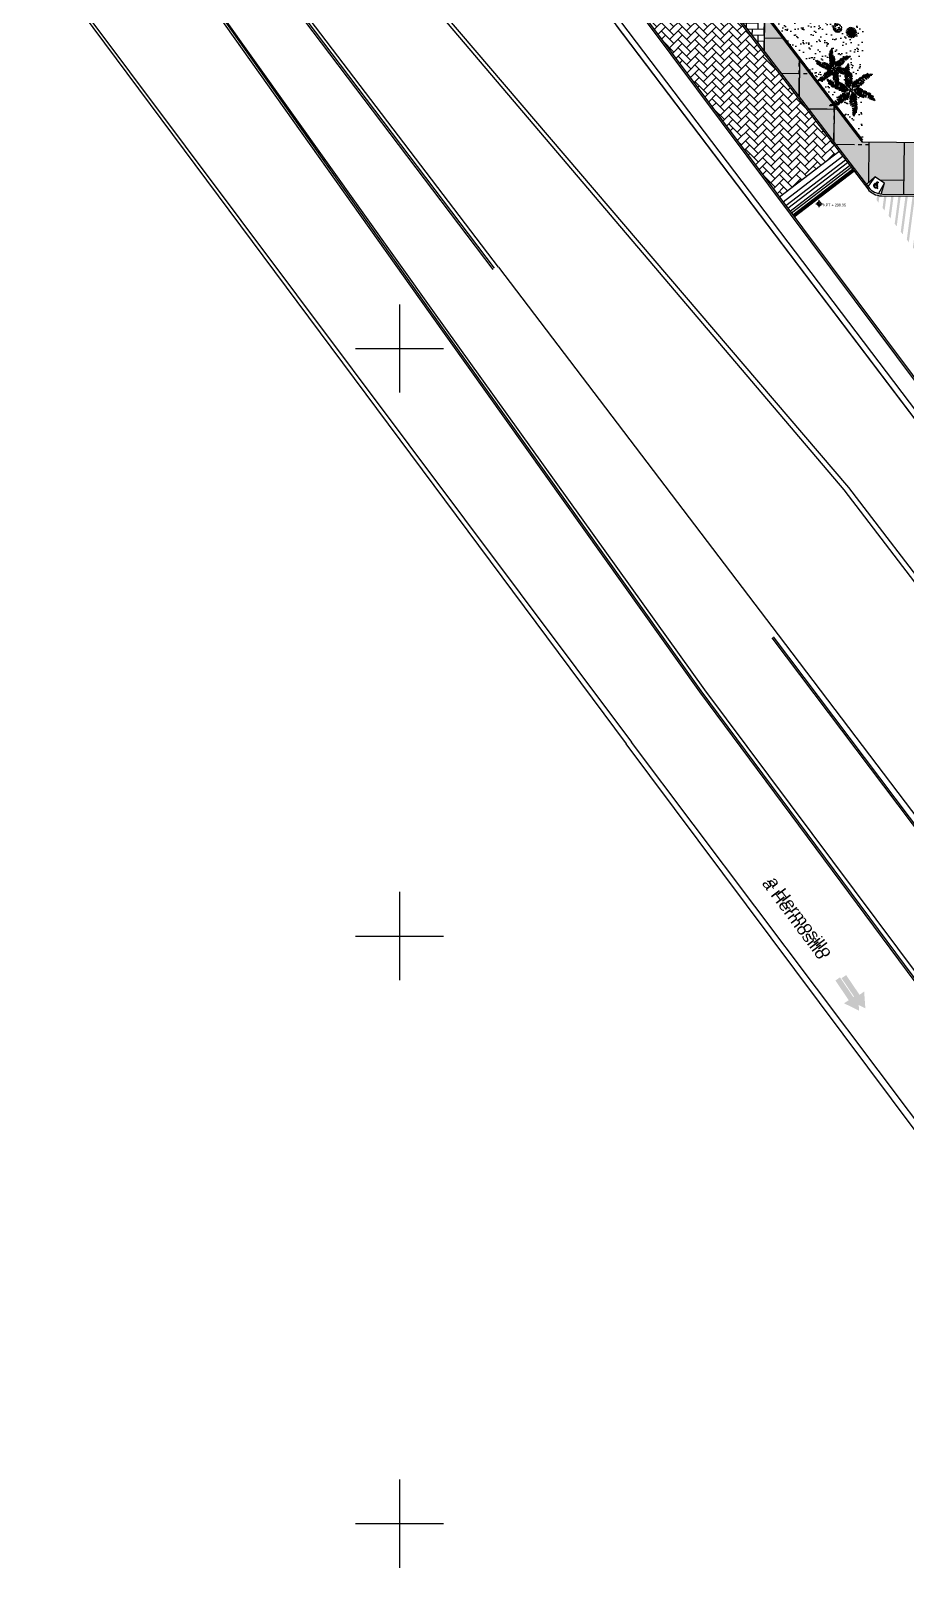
# Model space of a CAD drawing. Header units: millimetres. Extents: x 793 to 3159, y 750 to 2095.
# Drawn here: x 1145.7 to 1220.2, y 821.1 to 952.9 of the extents above; entities that cross this region are included whole.
import ezdxf

# ---------------------------------------------------------------- set-up
doc = ezdxf.new("R2010")
doc.units = ezdxf.units.MM
doc.linetypes.add('CENTER', pattern=[50.8, 31.75, -6.35, 6.35, -6.35])
doc.linetypes.add('CONTINUA', pattern=[0])
for name, color, linetype in [('A-AUTOS', 8, 'Continuous'), ('A-BANQUETA', 8, 'Continuous'), ('A-NIVEL', 4, 'Continuous'), ('A-PISOS', 252, 'Continuous'), ('A-PROY', 252, 'Continuous'), ('A-TEXTO', 2, 'Continuous'), ('A-VEGETACION', 65, 'Continuous'), ('GUARNICIONES', 8, 'Continuous'), ('limite de carretera', 9, 'Continuous'), ('poligono real existente', 210, 'Continuous'), ('POLIVALENTE$0$A-VEGETACION', 65, 'Continuous'), ('RETUTM01', 8, 'Continuous'), ('VERTICES', 210, 'Continuous')]:
    doc.layers.add(name, color=color, linetype=linetype)
doc.layers.add('JUNTA DE AISLAMIENTO', color=7, linetype='Continuous', true_color=0x22d6dd)
doc.layers.add('JUNTA DE CONTROL', color=7, linetype='Continuous', true_color=0xf43e0b)
doc.styles.add('kobalt', font='arial.ttf', dxfattribs={"height": 0.15})
doc.styles.get("Standard").update_dxf_attribs({"font": 'arial.ttf'})
doc.styles.add('VERTICES', font='arial.ttf', dxfattribs={"height": 0.5})
doc.linetypes.add('RAYACONTDIAG', pattern='A,0.8,["/",Standard,S=0.08,R=0,X=0.025,Y=-0.04],0', length=0.8)
doc.linetypes.add('RAYACONTX', pattern='A,0.8,["X",Standard,S=0.08,R=0,X=0.025,Y=-0.04],0', length=0.8)
pattern_1 = [(50, (-2174.8441, -711.9263), (1.8218467, -0.1593909), [0.1905, -2.0955]), (355, (-2174.8441, -711.9263), (-0.3524342, 1.9105685), [0.1524, -1.6764058]), (100.451445, (-2174.6923, -711.9396), (1.4694125, 1.7511775), [0.1619001, -1.7809024]), (46.1842, (-2174.844, -711.4183), (2.7107904, -0.4204233), [0.28575, -3.14325]), (96.63556, (-2174.6182, -711.4533), (2.3740413, 2.4742612), [0.2428502, -2.671356]), (351.18415, (-2174.844, -711.4183), (2.3740413, 2.4742612), [0.2285997, -2.5145973]), (21, (-2174.5901, -711.5453), (1.5161439, -1.022652), [0.1905, -2.0955]), (326, (-2174.5901, -711.5453), (0.6180203, 1.8418797), [0.1524, -1.6764]), (71.451445, (-2174.4638, -711.6305), (2.1341642, 0.8192277), [0.1619001, -1.7808994]), (37.5, (-2174.8441, -711.9263), (0.03088603, 0.84555039), [0, -1.65608, 0, -1.7018, 0, -1.68275]), (7.5, (-2174.8441, -711.9263), (0.66819663, 1.00180575), [0, -0.97028, 0, -1.61798, 0, -0.64135]), (327.5, (-2175.4105, -711.9263), (1.35590595, -0.05728744), [0, -0.635, 0, -1.9812, 0, -2.6289]), (317.5, (-2175.6645, -711.9263), (1.4812918, 0.2542649), [0, -0.8255, 0, -1.31572, 0, -1.8669])]
pattern_2 = [(90, (-2174.8441, -711.9263), (-0.508, 0.508), [1.524, -0.508]), (180, (-2174.8441, -711.4183), (-0.508, 0.508), [1.524, -0.508])]

# ---------------------------------------------------------------- blocks, each defined once
blk = doc.blocks.new('A$C6A1540C3')
at = {"layer": 'RETUTM01', "color": 8, "linetype": 'Continuous'}
for p, q in [((3.75, 7.5), (3.75, 0)), ((0, 3.75), (7.5, 3.75))]:
    blk.add_line(p, q, dxfattribs=at)
blk = doc.blocks.new('A$C15914C01')
at = {"layer": 'A-PISOS', "linetype": 'CONTINUA', "ltscale": 0.5}
h = blk.add_hatch(dxfattribs=at)
h.set_pattern_fill('AR-CONC', color=250, scale=0.01)
h.set_pattern_definition(pattern_1)
h.paths.add_polyline_path([(34.82, -43.97), (34.82, -45.54), (37.58, -49.11), (37.82, -48.84), (37.82, -47.04), (37.17, -47.04)])
h.paths.add_polyline_path([(37.82, 43.85), (34.82, 43.85), (34.82, 37.85), (34.83, 37.03), (37.82, 37.03)])
h.paths.add_polyline_path([(34.83, 37.65), (34.82, 37.85), (34.82, 34.85), (34.83, 34.85)])
h.paths.add_polyline_path([(34.83, 34.85), (34.82, 34.85), (34.82, 31.85), (34.83, 31.85)])
h.paths.add_polyline_path([(34.83, 31.85), (34.82, 31.85), (34.82, 28.85), (34.83, 28.85)])
h.paths.add_polyline_path([(34.83, 28.85), (34.82, 28.85), (34.82, 25.85), (34.83, 25.85)])
h.paths.add_polyline_path([(34.83, 25.85), (34.82, 25.85), (34.82, 22.85), (34.83, 22.85)])
h.paths.add_polyline_path([(34.83, 22.85), (34.82, 22.85), (34.82, 19.85), (34.83, 19.85)])
h.paths.add_polyline_path([(34.83, 19.85), (34.82, 19.85), (34.82, 16.85), (34.83, 16.85)])
h.paths.add_polyline_path([(34.83, 16.85), (34.82, 16.85), (34.82, 13.85), (34.83, 13.85)])
h.paths.add_polyline_path([(34.83, 13.85), (34.82, 13.85), (34.82, 10.85), (34.83, 10.85)])
h.paths.add_polyline_path([(34.83, 10.85), (34.82, 10.85), (34.82, 7.85), (34.83, 7.85)])
h.paths.add_polyline_path([(34.83, 7.85), (34.82, 7.85), (34.83, 4.85), (34.83, 4.28)])
h.paths.add_polyline_path([(35.45, 70.84), (34.82, 70.85), (34.82, 67.85), (35.42, 67.85)])
edge = h.paths.add_edge_path()
edge.add_line((34.82, 74.12), (34.82, 73.85))
edge.add_line((34.82, 73.85), (35.47, 73.18))
edge.add_arc((34.47, 73.18), 1, 360, 429.689)
h.paths.add_polyline_path([(34.82, 43.85), (37.82, 43.85), (34.82, 43.85)], flags=17)
h.paths.add_polyline_path([(37.82, 3.66), (34.83, 3.66), (34.82, -35.1), (37.82, -35.1)])
h.paths.add_polyline_path([(34.83, 4.28), (34.83, 4.28), (34.83, 4.85)])
h = blk.add_hatch(dxfattribs=at)
h.set_pattern_fill('AR-CONC', color=250, scale=0.01)
h.set_pattern_definition(pattern_1)
h.paths.add_polyline_path([(34.82, -42.82), (32.63, -43.15), (34.82, -45.96), (37.62, -49.54), (37.82, -49.36), (37.81, -45.96), (37.26, -45.96), (35.08, -43.15)])
h.paths.add_polyline_path([(37.82, -31.15), (31.82, -31.15), (31.82, -34.15), (37.82, -34.15)])
h.paths.add_polyline_path([(37.82, -28.15), (31.82, -28.15), (31.82, -31.15), (37.82, -31.15)])
h.paths.add_polyline_path([(37.82, -25.15), (31.82, -25.15), (31.82, -28.15), (37.82, -28.15)])
h.paths.add_polyline_path([(37.82, -22.15), (31.82, -22.15), (31.82, -25.15), (37.82, -25.15)])
h.paths.add_polyline_path([(37.82, -19.15), (31.82, -19.15), (31.82, -22.15), (37.82, -22.15)])
h.paths.add_polyline_path([(37.82, -16.15), (31.82, -16.15), (31.82, -19.15), (37.82, -19.15)])
h.paths.add_polyline_path([(37.82, -13.15), (31.82, -13.15), (31.82, -16.15), (37.82, -16.15)])
h.paths.add_polyline_path([(37.82, -10.15), (31.82, -10.15), (31.82, -13.15), (37.82, -13.15)])
h.paths.add_polyline_path([(37.82, -7.15), (31.82, -7.15), (31.82, -10.15), (37.82, -10.15)])
h.paths.add_polyline_path([(37.82, -4.15), (31.82, -4.15), (31.82, -7.15), (37.82, -7.15)])
h.paths.add_polyline_path([(37.82, -1.15), (31.82, -1.15), (31.82, -4.15), (37.82, -4.15)])
h.paths.add_polyline_path([(37.82, 1.85), (30.69, 1.85), (30.68, -0.94), (31.82, -0.3), (31.82, -1.15), (37.82, -1.15)])
h.paths.add_polyline_path([(34.59, 4.84), (30.69, 4.85), (30.69, 1.85), (34.82, 1.85), (37.82, 1.85), (37.82, 3.66), (34.59, 3.66)])
h.paths.add_polyline_path([(34.59, 7.85), (30.69, 7.84), (30.69, 4.85), (34.59, 4.84)])
h.paths.add_polyline_path([(34.59, 10.84), (30.69, 10.85), (30.69, 7.85), (34.59, 7.85)])
h.paths.add_polyline_path([(34.59, 13.84), (30.7, 13.85), (30.69, 10.85), (34.59, 10.84)])
h.paths.add_polyline_path([(34.59, 16.84), (30.7, 16.86), (30.69, 13.85), (34.59, 13.84)])
h.paths.add_polyline_path([(34.59, 19.85), (30.7, 19.84), (30.7, 16.85), (34.59, 16.84)])
h.paths.add_polyline_path([(34.59, 22.85), (30.7, 22.85), (30.7, 19.85), (34.59, 19.85)])
h.paths.add_polyline_path([(34.59, 25.84), (30.7, 25.85), (30.7, 22.85), (34.59, 22.85)])
h.paths.add_polyline_path([(34.59, 28.84), (30.71, 28.85), (30.7, 25.85), (34.59, 25.84)])
h.paths.add_polyline_path([(34.59, 31.84), (30.71, 31.85), (30.71, 28.84), (34.59, 28.84)])
h.paths.add_polyline_path([(34.59, 34.85), (30.71, 34.85), (30.71, 31.85), (34.59, 31.84)])
h.paths.add_polyline_path([(34.82, 37.85), (30.71, 37.85), (30.71, 34.85), (34.59, 34.85), (34.59, 37.03), (34.82, 37.03)])
h.paths.add_polyline_path([(34.82, 40.85), (30.71, 40.85), (30.71, 37.85), (34.82, 37.85)])
h.paths.add_polyline_path([(31.82, -35.1), (37.82, -35.1), (37.82, -34.15), (31.82, -34.15)])
h.paths.add_polyline_path([(34.82, -42.82), (31.82, -38.97), (31.82, -42.11), (32.63, -43.15)])
edge = h.paths.add_edge_path()
edge.add_arc((36.39, 42.36), 1.21, 269.2435, 270.7565)
edge.add_line((36.41, 41.15), (36.37, 41.15))
h.paths.add_polyline_path([(33.42, 52.84), (33.42, 55.85), (30.72, 55.85), (30.72, 52.85)])
h.paths.add_polyline_path([(33.43, 64.84), (33.43, 67.85), (30.73, 67.86), (30.73, 64.85)])
h.paths.add_polyline_path([(33.43, 58.85), (33.43, 61.85), (30.73, 61.85), (30.73, 58.85)])
h.paths.add_polyline_path([(33.43, 61.85), (33.43, 64.85), (30.73, 64.85), (30.73, 61.85)])
h.paths.add_polyline_path([(33.42, 55.85), (33.43, 58.84), (30.73, 58.85), (30.72, 55.85)])
h.paths.add_polyline_path([(33.42, 49.84), (33.42, 52.84), (30.72, 52.85), (30.72, 49.84)])
h.paths.add_polyline_path([(33.42, 46.84), (33.42, 49.84), (30.72, 49.84), (30.72, 46.84)])
edge = h.paths.add_edge_path()
edge.add_line((33.42, 45.56), (33.42, 46.84))
edge.add_line((33.42, 46.84), (30.72, 46.84))
edge.add_line((30.72, 46.84), (30.71, 40.85))
edge.add_line((30.71, 40.85), (34.82, 40.85))
edge.add_line((34.82, 40.85), (34.82, 43.67))
edge.add_arc((35.42, 45.58), 2, 180.4964, 252.5566, ccw=False)
edge = h.paths.add_edge_path()
edge.add_line((33.42, 67.84), (33.45, 70.84))
edge.add_line((33.45, 70.84), (31.82, 70.85))
edge.add_line((31.82, 70.85), (29.24, 70.85))
edge.add_arc((28.73, 68.91), 2, -0.0386, 75.2748, ccw=False)
edge.add_line((30.73, 68.91), (30.73, 67.85))
edge.add_line((30.73, 67.85), (33.42, 67.84))
edge = h.paths.add_edge_path()
edge.add_line((33.43, 70.84), (33.43, 71.6))
edge.add_arc((31.43, 71.58), 2, 0.4964, 78.8828)
edge.add_line((31.82, 73.54), (31.82, 70.85))
edge.add_line((31.82, 70.85), (33.43, 70.84))
h = blk.add_hatch(dxfattribs=at)
h.set_pattern_fill('AR-HBONE', color=250, scale=0.005, angle=45)
h.set_pattern_definition(pattern_2)
h.paths.add_polyline_path([(40.82, 40.85), (37.82, 40.85), (37.82, 38.02), (37.82, 37.65), (39.03, 37.65), (40.82, 37.85)])
h.paths.add_polyline_path([(40.82, 37.85), (39.03, 37.65), (39.03, 34.85), (40.82, 34.85)])
h.paths.add_polyline_path([(40.82, 34.83), (39.03, 34.83), (39.03, 28.85), (40.82, 28.85)])
h.paths.add_polyline_path([(40.82, 28.85), (39.03, 28.85), (39.03, 25.85), (40.82, 25.85)])
h.paths.add_polyline_path([(40.82, 25.85), (39.03, 25.85), (39.03, 22.85), (40.82, 22.85)])
h.paths.add_polyline_path([(40.82, 22.85), (39.03, 22.85), (39.03, 19.85), (40.82, 19.85)])
h.paths.add_polyline_path([(40.82, 19.85), (39.03, 19.85), (39.03, 16.85), (40.82, 16.85)])
h.paths.add_polyline_path([(40.82, 16.85), (39.03, 16.85), (39.03, 13.85), (40.82, 13.85)])
h.paths.add_polyline_path([(40.82, 13.85), (39.03, 13.85), (39.03, 10.85), (40.82, 10.85)])
h.paths.add_polyline_path([(40.82, 10.85), (39.03, 10.85), (39.03, 7.85), (40.82, 7.85)])
h.paths.add_polyline_path([(40.82, 7.85), (39.03, 7.85), (39.03, 4.28), (40.82, 4.85)])
h.paths.add_polyline_path([(40.82, 1.85), (37.82, 1.85), (37.82, -1.15), (40.82, -1.15)])
h.paths.add_polyline_path([(40.82, -1.15), (37.82, -1.15), (37.82, -4.15), (40.82, -4.15)])
h.paths.add_polyline_path([(40.82, -4.15), (37.82, -4.15), (37.82, -7.15), (40.82, -7.15)])
h.paths.add_polyline_path([(40.82, -7.15), (37.82, -7.15), (37.82, -10.15), (40.82, -10.15)])
h.paths.add_polyline_path([(40.82, -10.15), (37.82, -10.15), (37.82, -13.15), (40.82, -13.15)])
h.paths.add_polyline_path([(40.82, -13.85), (40.82, -13.15), (37.82, -13.15), (37.82, -16.15), (39.71, -16.15), (39.71, -13.85)])
h.paths.add_polyline_path([(39.71, -16.15), (37.82, -16.15), (37.82, -19.15), (39.71, -19.15)])
h.paths.add_polyline_path([(39.62, -19.15), (37.82, -19.15), (37.82, -22.15), (39.62, -22.15)])
h.paths.add_polyline_path([(39.62, -22.15), (37.82, -22.15), (37.82, -25.15), (39.62, -25.15)])
h.paths.add_polyline_path([(39.62, -25.15), (37.82, -25.15), (37.82, -28.15), (39.62, -28.15)])
h.paths.add_polyline_path([(39.62, -28.15), (37.82, -28.15), (37.82, -31.15), (39.62, -31.15)])
h.paths.add_polyline_path([(39.62, -31.15), (37.82, -31.15), (37.82, -34.15), (39.62, -34.15)])
h.paths.add_polyline_path([(39.62, -34.15), (37.82, -34.15), (37.82, -35.1), (39.62, -35.1)])
h.paths.add_polyline_path([(40.82, -45.96), (37.82, -45.96), (37.82, -49.36), (38.33, -48.89), (38.73, -49.15), (39.17, -49.43), (40.82, -49.15)])
h.paths.add_polyline_path([(40.82, -49.15), (39.17, -49.43), (38.88, -50.35), (40.82, -50.35)])
h.paths.add_polyline_path([(40.82, 43.58), (37.82, 43.58), (37.82, 40.85), (40.82, 40.85)])
h.paths.add_polyline_path([(38.79, 4.28), (38.79, 3.66), (37.82, 3.66), (37.82, 1.85), (40.82, 1.85), (40.82, 4.85), (39.03, 4.28)])
h = blk.add_hatch(dxfattribs=at)
h.set_pattern_fill('AR-HBONE', color=250, scale=0.005, angle=45)
h.set_pattern_definition(pattern_2)
h.paths.add_polyline_path([(43.82, -45.96), (40.82, -45.96), (40.82, -50.34), (43.82, -50.37)])
h.paths.add_polyline_path([(40.93, -1), (40.93, 4.01), (40.94, 41.58), (43.82, 41.58), (43.82, 43.58), (40.82, 43.58), (40.82, -13.85), (43.82, -13.85), (43.82, -6.71), (41.13, -6.71), (41.13, -4.91), (43.82, -4.9), (43.82, -3.61), (43.82, -1)])
h = blk.add_hatch(dxfattribs=at)
h.set_pattern_fill('AR-HBONE', color=250, scale=0.005, angle=45)
h.set_pattern_definition(pattern_2)
h.paths.add_polyline_path([(28.82, 0.64), (27.87, 1.59), (25.82, -0.43), (25.82, -1.15), (28.82, -1.15)])
h.paths.add_polyline_path([(28.82, -1.15), (25.82, -1.15), (25.82, -4.15), (28.82, -4.15)])
h.paths.add_polyline_path([(28.82, -4.15), (25.82, -4.15), (25.82, -7.15), (28.82, -7.15)])
h.paths.add_polyline_path([(28.82, -7.15), (25.82, -7.15), (25.82, -10.15), (28.82, -10.15)])
h.paths.add_polyline_path([(28.82, -10.15), (25.82, -10.15), (25.82, -13.15), (28.82, -13.15)])
h.paths.add_polyline_path([(28.82, -13.15), (25.82, -13.15), (25.82, -16.15), (28.82, -16.15)])
h.paths.add_polyline_path([(28.82, -16.15), (25.82, -16.15), (25.82, -19.15), (28.82, -19.15)])
h.paths.add_polyline_path([(28.82, -19.15), (25.82, -19.15), (25.82, -22.15), (28.82, -22.15)])
h.paths.add_polyline_path([(28.82, -22.15), (25.82, -22.15), (25.82, -25.15), (28.82, -25.15)])
h.paths.add_polyline_path([(28.82, -25.15), (25.82, -25.15), (25.82, -28.15), (28.82, -28.15)])
h.paths.add_polyline_path([(28.82, -28.15), (25.82, -28.15), (25.82, -31.15), (28.82, -31.15)])
h.paths.add_polyline_path([(28.82, -31.15), (25.82, -31.15), (25.82, -33.78), (25.82, -34.43), (28.82, -34.15)])
h.paths.add_polyline_path([(28.82, -37.15), (27.96, -37.17), (28.82, -38.28)])
h.paths.add_polyline_path([(28.82, -34.15), (25.82, -34.43), (27.96, -37.17), (28.82, -37.15)])
h = blk.add_hatch(dxfattribs=at)
h.set_pattern_fill('AR-CONC', color=250, scale=0.01)
h.set_pattern_definition(pattern_1)
h.paths.add_polyline_path([(31.82, -38.97), (28.82, -35.12), (28.82, -38.28), (31.82, -42.11)])
h.paths.add_polyline_path([(28.82, -35.1), (31.82, -35.1), (31.82, -0.3), (30.68, -0.94), (30.4, -0.94), (28.82, 0.64)])
at = {"layer": 'A-PISOS', "color": 250, "linetype": 'CONTINUA', "ltscale": 0.5}
for p, q in [((28.82, -35.12), (28.82, -38.27)), ((31.82, -38.97), (31.82, -42.11)), ((32.63, -43.15), (35.08, -43.15)), ((34.82, -42.82), (34.82, -45.96)), ((37.82, -49.36), (37.82, -45.96)), ((40.82, -50.35), (40.82, -45.96)), ((38.73, -49.15), (40.82, -49.15))]:
    blk.add_line(p, q, dxfattribs=at)
blk = doc.blocks.new('discapacitados')
for p, q in [((1, 50), (-1, 17)), ((-1, 17), (1, -17)), ((4, 83), (1, 50)), ((10, 116), (4, 83)), ((18, 149), (10, 116)), ((28, 181), (18, 149)), ((41, 212), (28, 181)), ((55, 242), (41, 212)), ((72, 271), (55, 242)), ((91, 299), (72, 271)), ((111, 326), (91, 299)), ((133, 351), (111, 326)), ((135, 65), (132, 41)), ((132, 41), (132, 16)), ((132, 16), (132, -8)), ((157, 374), (133, 351)), ((139, 89), (135, 65)), ((145, 113), (139, 89)), ((153, 136), (145, 113)), ((162, 159), (153, 136)), ((183, 396), (157, 374)), ((172, 181), (162, 159)), ((184, 202), (172, 181)), ((183, 396), (273, 300)), ((198, 222), (184, 202)), ((213, 241), (198, 222)), ((229, 260), (213, 241)), ((246, 277), (229, 260)), ((230, 791), (231, 809)), ((231, 773), (230, 791)), ((231, 809), (235, 827)), ((235, 755), (231, 773)), ((235, 827), (241, 844)), ((241, 738), (235, 755)), ((241, 844), (249, 860)), ((249, 721), (241, 738)), ((273, 300), (246, 277)), ((249, 860), (259, 875)), ((259, 706), (249, 721)), ((259, 875), (271, 889)), ((271, 693), (259, 706)), ((271, 889), (284, 901)), ((271, 693), (310, 103)), ((284, 901), (299, 911)), ((299, 911), (316, 919)), ((310, 103), (784, 108)), ((316, 919), (333, 925)), ((333, 925), (351, 928)), ((351, 928), (369, 930)), ((369, 930), (387, 928)), ((387, 928), (405, 925)), ((405, 657), (391, 654)), ((410, 419), (391, 654)), ((405, 925), (422, 919)), ((422, 662), (405, 657)), ((705, 419), (410, 419)), ((418, 306), (705, 306)), ((418, 226), (418, 306)), ((864, 226), (418, 226)), ((422, 919), (438, 911)), ((438, 670), (422, 662)), ((438, 911), (453, 901)), ((453, 681), (438, 670)), ((453, 901), (467, 889)), ((467, 693), (453, 681)), ((467, 889), (479, 875)), ((479, 706), (467, 693)), ((479, 875), (489, 860)), ((489, 721), (479, 706)), ((489, 860), (497, 844)), ((497, 738), (489, 721)), ((497, 844), (503, 827)), ((503, 755), (497, 738)), ((503, 827), (506, 809)), ((506, 773), (503, 755)), ((506, 809), (508, 791)), ((508, 791), (506, 773)), ((705, 306), (705, 419)), ((784, 108), (976, -337)), ((1040, -182), (864, 226)), ((1, -17), (4, -50)), ((4, -50), (10, -83)), ((10, -83), (17, -116)), ((17, -116), (28, -148)), ((28, -148), (40, -179)), ((40, -179), (54, -209)), ((54, -209), (71, -238)), ((71, -238), (89, -266)), ((89, -266), (110, -293)), ((110, -293), (132, -318)), ((132, -8), (135, -32)), ((132, -318), (156, -341)), ((135, -32), (139, -56)), ((139, -56), (145, -80)), ((145, -80), (152, -103)), ((152, -103), (161, -126)), ((156, -341), (181, -363)), ((161, -126), (172, -148)), ((172, -148), (184, -169)), ((181, -363), (208, -383)), ((184, -169), (197, -189)), ((197, -189), (212, -209)), ((208, -383), (236, -401)), ((212, -209), (228, -227)), ((228, -227), (245, -244)), ((236, -401), (265, -418)), ((245, -244), (264, -260)), ((264, -260), (283, -275)), ((265, -418), (295, -432)), ((283, -275), (304, -288)), ((295, -432), (327, -444)), ((304, -288), (325, -300)), ((325, -300), (347, -310)), ((327, -444), (359, -454)), ((347, -310), (370, -319)), ((359, -454), (391, -461)), ((370, -319), (393, -326)), ((391, -461), (424, -467)), ((393, -326), (417, -332)), ((417, -332), (441, -336)), ((424, -467), (458, -470)), ((441, -336), (465, -338)), ((458, -470), (491, -470)), ((465, -338), (490, -338)), ((490, -338), (514, -337)), ((491, -470), (525, -469)), ((514, -337), (538, -334)), ((525, -469), (558, -465)), ((538, -334), (562, -330)), ((558, -465), (591, -459)), ((562, -330), (586, -324)), ((586, -324), (609, -316)), ((591, -459), (623, -451)), ((609, -316), (632, -307)), ((623, -451), (655, -440)), ((632, -307), (653, -296)), ((653, -296), (674, -284)), ((655, -440), (686, -427)), ((674, -284), (695, -270)), ((686, -427), (716, -412)), ((695, -270), (714, -255)), ((714, -255), (732, -239)), ((716, -412), (745, -395)), ((756, -213), (732, -239)), ((745, -395), (773, -377)), ((756, -213), (847, -309)), ((773, -377), (799, -356)), ((799, -356), (824, -333)), ((824, -333), (847, -309)), ((976, -337), (1224, -230)), ((1178, -122), (1040, -182)), ((1224, -230), (1178, -122))]:
    blk.add_line(p, q)
blk = doc.blocks.new('POLIVALENTE$0$arbol 5')
for points in [[(-1.08, 3.34), (-0.9, 2.78), (-0.72, 2.21)], [(-0.99, 3.97), (-0.84, 3.43), (-0.72, 2.72)], [(-0.51, 4.54), (-0.57, 3.97), (-0.72, 3.37)], [(-0.18, 2.87), (-0.39, 2.72), (-0.72, 2.69)], [(-0.69, 3.14), (-0.51, 3.31), (-0.27, 3.22)], [(-0.63, 3.52), (-0.51, 3.64), (-0.27, 3.55)], [(-0.3, 3.91), (-0.42, 3.76), (-0.57, 3.79)], [(2.89, 2.87), (2.5, 2.47), (1.94, 2.01)], [(3.62, 2.74), (3.1, 2.51), (2.51, 2.34)], [(-4.14, 1.86), (-3.67, 1.52), (-3.23, 1.1)], [(-3.88, 1.16), (-3.34, 1.02), (-2.66, 0.77)], [(-3.49, 1.73), (-3.42, 1.55), (-3.52, 1.43)], [(-3.39, 0.77), (-2.8, 0.64), (-2.22, 0.51)], [(-3.32, 1.25), (-3.36, 1.41), (-3.16, 1.57)], [(-3.01, 1), (-3.08, 1.25), (-2.88, 1.41)], [(-2.69, 0.37), (-2.15, 0.33), (-1.62, 0.3)], [(-2.52, 1.31), (-2.5, 1.05), (-2.64, 0.75)], [(-2.17, 1.38), (-2.17, 0.9), (-2.23, 0.55)], [(-2.05, 0.03), (-1.51, 0.07), (-0.88, 0.08)], [(-1.92, 1.27), (-1.7, 0.83), (-1.55, 0.3)], [(-1.65, 1.21), (-1.26, 0.68), (-1.17, 0.18)], [(-1.6, -0.19), (-0.87, -0.06), (-0.55, 0.06)], [(-1.28, 1.01), (-0.94, 0.7), (-0.56, 0.11)], [(-1.08, 2.54), (-0.84, 2.06), (-0.6, 1.58)], [(-1.05, 1.82), (-0.75, 1.37), (-0.42, 0.83)], [(-1.02, 1.31), (-0.54, 0.75), (-0.27, 0.54)], [(0.06, 2.6), (-0.36, 2.36), (-0.69, 2.24)], [(0.09, 2.33), (-0.18, 1.91), (-0.57, 1.52)], [(0.18, 2.06), (-0.09, 1.46), (-0.48, 1.13)], [(0.18, 1.64), (0.09, 1.19), (-0.24, 0.57)], [(-0.15, 0.33), (0.06, 0.03)], [(0.58, 1.56), (0.32, 0.87), (0.28, 0.53)], [(1.46, 0.69), (1.03, 0.55), (0.32, 0.52)], [(1, 1.84), (0.76, 1.36), (0.46, 0.81)], [(1.59, 0.31), (0.86, 0.18), (0.55, 0.05)], [(1.28, -0.89), (0.94, -0.59), (0.56, 0.01)], [(1.82, 0.9), (1.17, 0.84), (0.69, 1.01)], [(2.05, 0.08), (1.51, 0.05), (0.88, 0.03)], [(2.01, 1.12), (1.51, 1.14), (0.98, 1.28)], [(1.61, 2.23), (1.31, 1.78), (1.02, 1.34)], [(2.31, 2.63), (1.9, 2.19), (1.5, 1.75)], [(2.23, 1.28), (1.81, 1.52), (1.54, 1.74)], [(2.34, 1.62), (2.11, 1.72), (1.92, 1.99)], [(2.32, 2.19), (2.56, 2.13), (2.61, 1.87)], [(2.69, 2.33), (2.85, 2.29), (2.89, 2.04)], [(3.19, 2.24), (3, 2.27), (2.95, 2.42)], [(-3.63, -2.62), (-3.11, -2.39), (-2.52, -2.22)], [(-3.19, -2.13), (-3, -2.16), (-2.95, -2.3)], [(-2.9, -2.75), (-2.51, -2.35), (-1.95, -1.89)], [(-2.69, -2.22), (-2.85, -2.17), (-2.89, -1.92)], [(-2.32, -2.08), (-2.57, -2.01), (-2.61, -1.76)], [(-2.34, -1.5), (-2.11, -1.61), (-1.92, -1.88)], [(-2.31, -2.52), (-1.91, -2.08), (-1.51, -1.64)], [(-2.23, -1.16), (-1.81, -1.4), (-1.55, -1.63)], [(-2.01, -1), (-1.52, -1.02), (-0.99, -1.17)], [(-1.82, -0.79), (-1.17, -0.72), (-0.69, -0.89)], [(-1.61, -2.11), (-1.32, -1.67), (-1.02, -1.22)], [(-1.46, -0.58), (-1.03, -0.43), (-0.32, -0.4)], [(-1.01, -1.73), (-0.77, -1.25), (-0.47, -0.69)], [(-0.58, -1.45), (-0.33, -0.75), (-0.28, -0.41)], [(-0.18, -1.52), (-0.09, -1.08), (0.24, -0.45)], [(-0.18, -1.94), (0.09, -1.35), (0.48, -1.02)], [(-0.09, -2.21), (0.18, -1.79), (0.57, -1.41)], [(-0.06, -2.48), (0.36, -2.24), (0.69, -2.12)], [(0.18, -2.75), (0.39, -2.6), (0.71, -2.57)], [(1.01, -1.2), (0.54, -0.63), (0.27, -0.42)], [(1.04, -1.7), (0.74, -1.26), (0.42, -0.72)], [(1.07, -2.42), (0.83, -1.94), (0.6, -1.47)], [(1.07, -3.23), (0.89, -2.66), (0.71, -2.09)], [(0.98, -3.86), (0.83, -3.32), (0.71, -2.6)], [(1.64, -1.1), (1.26, -0.57), (1.17, -0.07)], [(1.92, -1.15), (1.69, -0.71), (1.55, -0.18)], [(2.68, -0.25), (2.15, -0.22), (1.62, -0.19)], [(2.17, -1.26), (2.17, -0.78), (2.23, -0.44)], [(3.38, -0.65), (2.8, -0.52), (2.22, -0.4)], [(2.52, -1.19), (2.49, -0.93), (2.63, -0.64)], [(3.88, -1.04), (3.34, -0.91), (2.66, -0.65)], [(3.01, -0.89), (3.07, -1.13), (2.87, -1.29)], [(3.31, -1.13), (3.36, -1.29), (3.16, -1.46)], [(4.13, -1.74), (3.67, -1.41), (3.23, -0.98)], [(3.48, -1.61), (3.42, -1.43), (3.52, -1.32)], [(0.69, -3.02), (0.51, -3.2), (0.27, -3.11)], [(0.63, -3.41), (0.51, -3.53), (0.27, -3.44)], [(0.3, -3.8), (0.42, -3.65), (0.57, -3.68)], [(0.51, -4.42), (0.57, -3.86), (0.71, -3.26)]]:
    blk.add_lwpolyline(points)
blk.add_circle((0, 0), 0.202)
for centre, radius, start, end in [((0.79, 3.28), 1.89, 178.1844, 220.2725), ((1.5, 3.79), 2.49, 175.9185, 205.6474), ((0.4, 3.76), 1.2, 141.3028, 201.6378), ((4.19, 2.64), 4.92, 159.5414, 208.8071), ((-1.07, 5.36), 2.25, 279.0264, 290.84), ((-0.14, 2.07), 0.824, 90.7706, 131.7353), ((-0.51, 4.14), 0.619, 261.6734, 289.7492), ((-0.35, 3.67), 0.243, 79.3794, 132.5152), ((3.19, 0.99), 1.89, 118.1844, 160.2725), ((3.98, 0.63), 2.49, 115.9185, 145.6474), ((3.4, 1.56), 1.2, 81.3028, 141.6378), ((-3.01, 2.25), 1.2, 201.3028, 261.6378), ((-0.14, 4.98), 4.92, 219.5414, 268.8071), ((-2.49, 3.22), 2.49, 235.9185, 265.6474), ((-3.3, 1.57), 0.243, 139.3794, 192.5152), ((-2.4, 2.35), 1.89, 238.1844, 280.2725), ((-3.79, 1.66), 0.619, 321.6734, 349.7492), ((-5.13, 1.78), 2.25, 339.0264, 350.84), ((-1.85, 2.53), 2.34, 248.0984, 281.6235), ((-1.81, 0.95), 0.824, 150.7706, 191.7353), ((-1.47, 0.93), 0.839, 145.4059, 207.73), ((-1.45, 2.39), 2.44, 256.3277, 288.2171), ((-0.73, 1.1), 1.21, 168.4881, 219.1808), ((-0.3, 1.25), 1.37, 180.8326, 233.3635), ((-1.37, 1.31), 1.55, 261.1363, 306.8463), ((-0.05, 1.28), 1.29, 191.8006, 247.7543), ((1.21, 2.9), 2.34, 188.0984, 221.6235), ((1.3, 2.48), 2.44, 196.3277, 228.2171), ((0.4, 1.87), 1.55, 201.1363, 246.8463), ((0.02, 1.76), 0.839, 85.4059, 147.73), ((0.53, 1.21), 1.21, 108.4881, 159.1808), ((0.88, 0.92), 1.37, 120.8326, 173.3635), ((1.04, 0.71), 1.29, 131.8006, 187.7543), ((4.33, -2.28), 4.92, 99.5414, 148.8071), ((1.77, 0.62), 1.55, 141.1363, 186.8463), ((0.14, -4.86), 4.92, 39.5414, 88.8071), ((1.08, -0.52), 1.29, 71.8006, 127.7543), ((2.74, 0.14), 2.44, 136.3277, 168.2171), ((1.37, -1.2), 1.55, 81.1363, 126.8463), ((0.04, -1.17), 1.29, 11.8006, 67.7543), ((1.18, -0.27), 1.37, 60.8326, 113.3635), ((1.44, -2.28), 2.44, 76.3277, 108.2171), ((3.06, 0.43), 2.34, 128.0984, 161.6235), ((1.26, 0.17), 1.21, 48.4881, 99.1808), ((1.48, 0.89), 0.839, 25.4059, 87.73), ((1.67, 1.18), 0.824, 30.7706, 71.7353), ((4.05, 3.64), 2.25, 219.0264, 230.84), ((3.28, 2.54), 0.619, 201.6734, 229.7492), ((2.96, 2.16), 0.243, 19.3794, 72.5152), ((-3.41, -1.44), 1.2, 261.3028, 321.6378), ((-4.33, 2.4), 4.92, 279.5414, 328.8071), ((-2.96, -2.05), 0.243, 199.3794, 252.5152), ((-3.99, -0.51), 2.49, 295.9185, 325.6474), ((-3.28, -2.42), 0.619, 21.6734, 49.7492), ((-4.06, -3.52), 2.25, 39.0264, 50.84), ((-1.68, -1.07), 0.824, 210.7706, 251.7353), ((-3.19, -0.87), 1.89, 298.1844, 340.2725), ((-1.49, -0.77), 0.839, 205.4059, 267.73), ((-1.27, -0.06), 1.21, 228.4881, 279.1808), ((-1.18, 0.39), 1.37, 240.8326, 293.3635), ((-3.07, -0.31), 2.34, 308.0984, 341.6235), ((-1.09, 0.63), 1.29, 251.8006, 307.7543), ((-2.75, -0.03), 2.44, 316.3277, 348.2171), ((-1.77, -0.5), 1.55, 321.1363, 6.8463), ((-1.04, -0.59), 1.29, 311.8006, 7.7543), ((-0.88, -0.8), 1.37, 300.8326, 353.3635), ((-0.53, -1.1), 1.21, 288.4881, 339.1808), ((-0.02, -1.64), 0.839, 265.4059, 327.73), ((-4.2, -2.52), 4.92, 339.5414, 28.8071), ((0.14, -1.96), 0.824, 270.7706, 311.7353), ((-0.4, -1.76), 1.55, 21.1363, 66.8463), ((-1.3, -2.36), 2.44, 16.3277, 48.2171), ((-1.21, -2.78), 2.34, 8.0984, 41.6235), ((-0.79, -3.17), 1.89, 358.1844, 40.2725), ((-1.5, -3.68), 2.49, 355.9185, 25.6474), ((0.3, -1.13), 1.37, 0.8326, 53.3635), ((1.85, -2.41), 2.34, 68.0984, 101.6235), ((0.73, -0.98), 1.21, 348.4881, 39.1808), ((2.4, -2.24), 1.89, 58.1844, 100.2725), ((1.46, -0.81), 0.839, 325.4059, 27.73), ((1.81, -0.83), 0.824, 330.7706, 11.7353), ((2.48, -3.11), 2.49, 55.9185, 85.6474), ((5.12, -1.67), 2.25, 159.0264, 170.84), ((3.78, -1.54), 0.619, 141.6734, 169.7492), ((3, -2.14), 1.2, 21.3028, 81.6378), ((3.3, -1.45), 0.243, 319.3794, 12.5152), ((1.07, -5.24), 2.25, 99.0264, 110.84), ((0.51, -4.02), 0.619, 81.6734, 109.7492), ((0.34, -3.56), 0.243, 259.3794, 312.5152), ((-0.4, -3.64), 1.2, 321.3028, 21.6378)]:
    blk.add_arc(centre, radius, start, end)
blk = doc.blocks.new('POLIVALENTE$0$arbusto2')
at = {"linetype": 'ByBlock'}
for p, q in [((-1.44, 0.12), (-1.63, 0.17)), ((-1.42, 0.35), (-1.58, 0.35)), ((-1.31, 0.58), (-1.49, 0.63)), ((-1.26, 0.37), (-1.44, 0.44)), ((-1.19, 0.74), (-1.35, 0.81)), ((-1.23, 0.88), (-1.3, 1.02)), ((-1.08, 0.47), (-1.26, 0.47)), ((-1.12, 0.14), (-1.26, 0.12)), ((-1.03, 0.79), (-1.15, 0.9)), ((-1.01, 0.98), (-1.12, 1.09)), ((-1.01, 0.07), (-1.07, -0.04)), ((-0.84, 1.02), (-0.96, 1.13)), ((-0.86, 1.2), (-0.93, 1.34)), ((-0.78, 0.4), (-0.87, 0.54)), ((-0.54, 0.6), (-0.7, 0.72)), ((-0.63, 1.25), (-0.68, 1.44)), ((-0.64, 0.97), (-0.61, 1.14)), ((-0.45, 1.3), (-0.52, 1.48)), ((-0.36, 0.83), (-0.49, 0.97)), ((-0.34, 1.42), (-0.42, 1.57)), ((-0.31, 1.13), (-0.34, 1.3)), ((-0.19, 0.75), (-0.27, 0.93)), ((-0.19, 1.05), (-0.24, 1.2)), ((-0.19, 1.44), (-0.19, 1.6)), ((-0.06, 1.18), (-0.03, 1.32)), ((-0.01, 1.42), (0.04, 1.58)), ((-0.01, 0.86), (0.01, 1.04)), ((0.18, 0.05), (0.34, 0.05)), ((0.22, 1.42), (0.22, 1.58)), ((0.25, 1.16), (0.22, 1.32)), ((0.29, 1.32), (0.38, 1.46)), ((0.48, 1.28), (0.61, 1.46)), ((0.64, 0.19), (0.85, 0.28)), ((0.66, 1.18), (0.75, 1.32)), ((0.71, 0.79), (0.87, 0.93)), ((0.89, 1.07), (1.05, 1.2)), ((0.96, 0.93), (1.15, 1.02)), ((1.05, 0.75), (1.28, 0.83)), ((1.22, 0.23), (1.38, 0.26)), ((1.26, 0.63), (1.38, 0.77)), ((1.26, 0.49), (1.4, 0.58)), ((1.4, 0.17), (1.56, 0.26)), ((1.42, 0.39), (1.58, 0.42)), ((-1.47, -0.18), (-1.65, -0.27)), ((-1.44, -0.3), (-1.51, -0.48)), ((-1.35, -0.05), (-1.49, -0.05)), ((-1.3, -0.51), (-1.44, -0.6)), ((-1.3, -0.62), (-1.4, -0.76)), ((-1.24, -0.25), (-1.38, -0.23)), ((-1.17, -0.76), (-1.3, -0.85)), ((-1.1, -0.5), (-1.26, -0.43)), ((-1.12, -0.97), (-1.23, -1.08)), ((-1.08, -0.78), (-1.12, -0.9)), ((-0.98, -0.57), (-1.07, -0.71)), ((-0.86, -0.37), (-1.05, -0.39)), ((-0.91, -0.78), (-1.01, -0.9)), ((-0.96, -1.04), (-1, -1.2)), ((-0.75, -1.2), (-0.84, -1.32)), ((-0.61, -0.43), (-0.8, -0.53)), ((-0.8, -0.81), (-0.8, -0.97)), ((-0.63, -0.69), (-0.71, -0.81)), ((-0.45, -0.11), (-0.68, -0.14)), ((-0.66, -1.02), (-0.68, -1.16)), ((-0.61, -1.2), (-0.64, -1.36)), ((-0.5, -0.95), (-0.61, -1.06)), ((-0.56, -1.34), (-0.54, -1.52)), ((-0.38, -1.36), (-0.42, -1.5)), ((-0.34, -0.55), (-0.4, -0.72)), ((-0.4, -1.22), (-0.29, -1.36)), ((-0.24, -1.02), (-0.31, -1.16)), ((-0.24, -0.76), (-0.29, -0.95)), ((-0.13, -0.37), (-0.26, -0.58)), ((-0.19, -0.6), (-0.2, -0.74)), ((-0.15, -0.83), (-0.03, -0.99)), ((-0.13, -1.02), (-0.12, -1.22)), ((-0.13, -1.43), (-0.12, -1.59)), ((0.03, -1.2), (-0.03, -1.31)), ((-0.01, -1.38), (0.04, -1.55)), ((0.03, -0.67), (0.13, -0.79)), ((0.04, -0.41), (0.08, -0.6)), ((0.11, -1.38), (0.2, -1.53)), ((0.13, -0.97), (0.13, -1.16)), ((0.17, -0.92), (0.34, -1.04)), ((0.29, -0.25), (0.41, -0.41)), ((0.29, -1.38), (0.41, -1.53)), ((0.31, -1.13), (0.36, -1.32)), ((0.33, -0.5), (0.43, -0.64)), ((0.41, -1.08), (0.55, -1.18)), ((0.45, -1.29), (0.52, -1.46)), ((0.48, -0.48), (0.69, -0.57)), ((0.54, -0.27), (0.68, -0.35)), ((0.57, -0.83), (0.76, -0.92)), ((0.62, -1.2), (0.64, -1.39)), ((0.69, 0), (0.91, -0.04)), ((0.71, -1.25), (0.8, -1.32)), ((0.73, -1.04), (0.84, -1.16)), ((0.75, -0.3), (0.92, -0.34)), ((0.91, -0.83), (1.05, -0.97)), ((0.92, -1.09), (1.05, -1.22)), ((1.06, -0.85), (1.22, -0.95)), ((1.08, -0.55), (1.21, -0.67)), ((1.15, -0.76), (1.29, -0.76)), ((1.21, -0.25), (1.4, -0.32)), ((1.28, -0.5), (1.49, -0.57)), ((1.29, 0), (1.52, -0.04)), ((1.4, -0.2), (1.56, -0.18))]:
    blk.add_line(p, q, dxfattribs=at)
blk = doc.blocks.new('NIVEL')
for p, q in [((-0.26, 0), (0.26, 0)), ((-0.15, 0), (0, 0.15)), ((-0.15, 0.01), (-0.01, 0.15)), ((-0.15, 0.02), (-0.02, 0.15)), ((-0.14, 0), (0, 0.14)), ((-0.14, 0.03), (-0.03, 0.14)), ((-0.14, 0.04), (-0.04, 0.14)), ((-0.14, 0.06), (-0.06, 0.14)), ((-0.13, 0), (0, 0.13)), ((-0.12, 0), (0, 0.12)), ((-0.12, 0.08), (-0.08, 0.12)), ((-0.11, 0), (0, 0.11)), ((-0.1, 0), (0, 0.1)), ((-0.09, 0), (0, 0.09)), ((-0.08, 0), (0, 0.08)), ((-0.07, 0), (0, 0.07)), ((-0.06, 0), (0, 0.06)), ((-0.05, 0), (0, 0.05)), ((-0.04, 0), (0, 0.04)), ((-0.03, 0), (0, 0.03)), ((-0.03, 0), (0, 0.03)), ((-0.02, 0), (0, 0.02)), ((-0.01, 0), (0, 0.01)), ((0, -0.26), (0, 0.26)), ((0, 0), (0, 0)), ((0, -0.01), (0.01, 0)), ((0, -0.02), (0.02, 0)), ((0, -0.03), (0.03, 0)), ((0, -0.04), (0.04, 0)), ((0, -0.05), (0.05, 0)), ((0, -0.06), (0.06, 0)), ((0, -0.07), (0.07, 0)), ((0, -0.08), (0.08, 0)), ((0, -0.09), (0.09, 0)), ((0, -0.1), (0.1, 0)), ((0, -0.11), (0.11, 0)), ((0, -0.12), (0.12, 0)), ((0, -0.13), (0.13, 0)), ((0, -0.14), (0.14, 0)), ((0, -0.14), (0.14, 0)), ((0.01, -0.15), (0.15, -0.01)), ((0.02, -0.15), (0.15, -0.02)), ((0.03, -0.15), (0.15, -0.03)), ((0.04, -0.14), (0.14, -0.04)), ((0.05, -0.14), (0.14, -0.05)), ((0.07, -0.13), (0.13, -0.07))]:
    blk.add_line(p, q)
blk.add_circle((0, 0), 0.148)
blk = doc.blocks.new('A$C3E6A45EC')
at = {"layer": 'JUNTA DE CONTROL', "linetype": 'CENTER', "ltscale": 0.05}
for p, q in [((28.74, -36.48), (30.32, -36.49)), ((30.18, -39.49), (32.64, -39.51)), ((31.7, -41.46), (31.73, -38.32)), ((32.5, -42.51), (34.95, -42.53)), ((34.67, -45.33), (34.69, -42.2)), ((34.82, -45.53), (37.66, -45.55))]:
    blk.add_line(p, q, dxfattribs=at)
blk = doc.blocks.new('POLIVALENTE$0$ZACATON')
at = {"color": 0, "linetype": 'ByBlock'}
for p, q in [((0.01, 0.01), (-0.6, 0.01)), ((0.01, 0), (-0.57, 0.19)), ((0.01, 0.01), (-0.57, -0.18)), ((0.01, 0), (-0.49, 0.36)), ((0.01, 0.01), (-0.49, -0.35)), ((0.01, 0), (-0.35, 0.49)), ((0.01, 0.01), (-0.35, -0.48)), ((0, 0), (-0.18, 0.58)), ((0, 0.01), (-0.18, -0.57)), ((0, 0), (0, 0.61)), ((0, 0), (0.19, 0.58)), ((0, 0), (0.36, 0.49)), ((0, 0), (0.49, 0.36)), ((0, 0), (0.58, 0.19)), ((0, 0.01), (0.58, -0.18)), ((0, 0.01), (0.49, -0.35)), ((0, 0.01), (0.36, -0.48)), ((0, 0.01), (0.19, -0.57)), ((0, 0.01), (0, -0.6)), ((0, 0.01), (0.6, 0.01))]:
    blk.add_line(p, q, dxfattribs=at)

msp = doc.modelspace()

# ---------------------------------------------------------------- hatches: boundary and pattern name
at = {"linetype": 'CONTINUA', "transparency": 33554687}
h = msp.add_hatch(color=250, dxfattribs=at)
h.dxf.hatch_style = 1
h.paths.add_polyline_path([(1217.90359, 938.87961, -0.033498507), (1217.70686, 938.91747), (1217.65303, 938.51182), (1217.82498, 938.28724)])
h.paths.add_polyline_path([(1218.50686, 938.86465), (1218.30534, 938.86636), (1218.16887, 937.83808), (1218.34082, 937.6135)])
h.paths.add_polyline_path([(1219.11144, 938.8595), (1218.90991, 938.86121), (1218.68472, 937.16434), (1218.85667, 936.93976)])
h.paths.add_polyline_path([(1219.71602, 938.85435), (1219.51449, 938.85607), (1219.20057, 936.49061), (1219.37252, 936.26603)])
h.paths.add_polyline_path([(1220.3206, 938.8492), (1220.11907, 938.85092), (1219.71642, 935.81687), (1219.88837, 935.59229)])
h.paths.add_polyline_path([(1220.92517, 938.84405), (1220.72365, 938.84577), (1220.23227, 935.14313), (1220.40422, 934.91855)])
h.paths.add_polyline_path([(1221.52975, 938.83891), (1221.32822, 938.84062), (1220.74812, 934.4694), (1220.92007, 934.24482)])
h.paths.add_polyline_path([(1222.13433, 938.83376), (1221.9328, 938.83547), (1221.26397, 933.79566), (1221.48854, 933.96761)])
h.paths.add_polyline_path([(1222.7389, 938.82861), (1222.53738, 938.83033), (1221.93769, 934.31151), (1222.16226, 934.48346)])
h.paths.add_polyline_path([(1223.34348, 938.82346), (1223.14196, 938.82518), (1222.61141, 934.82736), (1222.83598, 934.99931)])
h.paths.add_polyline_path([(1223.91372, 938.55954), (1223.74177, 938.78411), (1223.28513, 935.34321), (1223.5097, 935.51516)])
h.paths.add_polyline_path([(1224.42957, 937.88582), (1224.25762, 938.11039), (1223.95884, 935.85906), (1224.18342, 936.03102)])
h.paths.add_polyline_path([(1224.94542, 937.2121), (1224.77347, 937.43668), (1224.63256, 936.37492), (1224.85714, 936.54687)])
at = {"layer": 'A-PROY', "linetype": 'CONTINUA', "ltscale": 0.5}
h = msp.add_hatch(dxfattribs=at)
h.set_pattern_fill('AR-HBONE', color=250, scale=0.005)
h.set_pattern_definition([(45, (-995.446, 276.85925), (7e-17, 0.71842049), [1.524, -0.508]), (135, (-995.0868, 277.21846), (7e-17, 0.71842049), [1.524, -0.508])])
h.paths.add_polyline_path([(1195.06659, 957.89511), (1209.40028, 938.77084), (1214.45553, 942.6412), (1199.9367, 961.57513)])
at = {"layer": 'A-VEGETACION', "linetype": 'CONTINUA'}
h = msp.add_hatch(dxfattribs=at)
h.set_pattern_fill('AR-SAND', color=256, scale=0.02, angle=0.5340467)
h.set_pattern_definition([(38.034047, (-995.446, 276.85925), (-0.04112262, 0.97848569), [0, -0.77216, 0, -0.8636, 0, -0.8255]), (8.034047, (-995.446, 276.8592), (0.8856448, 1.4419677), [0, -0.41656, 0, -0.69596, 0, -0.2667]), (328.034047, (-996.0708, 276.8534), (1.58188923, 0.0176195), [0, -0.254, 0, -0.9144, 0, -1.1938]), (318.03405, (-996.0708, 276.8534), (1.5228908, 0.4600731), [0, -0.127, 0, -0.59944, 0, -0.6858])])
h.paths.add_polyline_path([(1216.56194, 954.18542), (1216.46929, 943.60095), (1208.30256, 954.25951)])
at = {"layer": 'VERTICES'}
msp.add_hatch(color=0, dxfattribs=at).paths.add_polyline_path([(1214.54634, 872.36018), (1214.15538, 872.0966), (1215.28502, 870.42103), (1214.88855, 870.15373), (1216.17175, 869.52753), (1216.07246, 870.95191), (1215.67599, 870.68461)])
at = {"layer": 'VERTICES', "extrusion": (-6.10067e-05, -9.6615e-06, 1)}
msp.add_hatch(color=0, dxfattribs=at).paths.add_polyline_path([(1215.07146, 872.55385), (1214.68123, 872.28917), (1215.81557, 870.61677), (1215.41984, 870.34837), (1216.70479, 869.72575), (1216.60151, 871.14986), (1216.20579, 870.88145)])
msp.add_hatch(color=0, dxfattribs=at).paths.add_polyline_path([(1215.07146, 872.55385), (1214.68123, 872.28917), (1215.81557, 870.61677), (1215.41984, 870.34837), (1216.70479, 869.72575), (1216.60151, 871.14986), (1216.20579, 870.88145)])

# ---------------------------------------------------------------- linework, layer by layer
at = {"layer": 'A-BANQUETA', "linetype": 'CONTINUA', "ltscale": 0.5}
for p, q in [((1226.57161, 912.39715, 290.58566), (1195.53621, 953.34773, 293.251)), ((1226.98977, 912.67309, 290.58484), (1195.90382, 953.69005, 291.27303)), ((1206.62113, 942.24284, 292.081), (1224.35032, 918.4969, 292.081)), ((1206.74133, 942.33257, 292.081), (1224.45829, 918.59969, 292.081))]:
    msp.add_line(p, q, dxfattribs=at)
at = {"layer": 'A-PROY', "linetype": 'CONTINUA', "ltscale": 0.5}
for p, q in [((1184.12801, 982.19114, 292.303), (1216.90092, 939.45219, 292.303)), ((1197.9522, 953.8275, 292.081), (1206.62113, 942.24284, 292.081)), ((1198.07554, 953.91309, 292.081), (1206.74133, 942.33257, 292.081)), ((1208.10005, 954.35951, -292.89587), (1216.46754, 943.43134, -292.89587)), ((1208.30256, 954.25951, -292.89587), (1216.46754, 943.60202, -292.89587)), ((1209.40028, 938.77084, 293.72089), (1214.45537, 942.64141, 293.72089)), ((1209.69941, 938.37014, 293.72089), (1214.75963, 942.24463, 293.72089)), ((1209.93871, 938.04958, 293.72089), (1215.00303, 941.92721, 293.72089)), ((1210.11819, 937.80916, 293.72089), (1215.18558, 941.68915, 293.72089)), ((1210.29766, 937.56874, 293.72089), (1215.36813, 941.45108, 293.72089)), ((1210.41731, 937.40846, 293.72089), (1215.48983, 941.29237, 293.72089)), ((1210.53696, 937.24818, 293.72089), (1215.61153, 941.13366, 293.72089)), ((1210.59679, 937.16804, 293.72089), (1215.67239, 941.05431, 293.72089)), ((1210.65661, 937.0879, 293.72089), (1215.73324, 940.97495, 293.72089)), ((1217.50814, 940.48269, 292.303), (1216.79218, 939.83892, 292.303)), ((1217.50814, 940.48269, 292.303), (1216.92927, 939.68278, 292.303)), ((1218.34691, 939.9382, 292.303), (1217.50814, 940.48269, 292.303)), ((1217.85191, 939.08384, 292.303), (1218.34691, 939.9382, 292.303)), ((1218.05033, 939.02219, 292.303), (1218.34691, 939.9382, 292.303)), ((1218.07471, 938.86833, 292.303), (1223.71405, 938.82031, 293.72089))]:
    msp.add_line(p, q, dxfattribs=at)
at = {"layer": 'A-PROY', "linetype": 'CONTINUA', "ltscale": 0.5, "elevation": 293.72089}
msp.add_lwpolyline([(1179.3582, 988.78314), (1184.23707, 982.29569), (1216.97483, 939.60151, 0.230063438), (1218.14863, 939.01764), (1223.78865, 938.96962)], format="xyb", dxfattribs=at)
at = {"layer": 'A-PROY', "linetype": 'CONTINUA', "ltscale": 0.5}
msp.add_arc((1218.08869, 940.36826, 292.303), 1.5, 217.641381, 269.4659533, dxfattribs=at)
at = {"layer": 'GUARNICIONES'}
for p, q in [((1185.03709, 932.60655, 291.419), (1148.86792, 980.38479, 292.262)), ((1161.64707, 954.48325, 291.875), (1179.64069, 929.10749, 291.392)), ((1179.64047, 929.10781, 291.392), (1202.71053, 896.74903, 290.866)), ((1208.73428, 901.24707, 290.874), (1232.712, 869.44845, 290.296)), ((1202.70886, 896.75132, 290.866), (1238.29594, 848.77304, 290.074))]:
    msp.add_line(p, q, dxfattribs=at)
at = {"layer": 'JUNTA DE AISLAMIENTO', "linetype": 'RAYACONTX', "elevation": 293.72089}
msp.add_lwpolyline([(1242.1793, 923.20825), (1233.25562, 934.19013), (1251.78637, 934.19013), (1251.9548, 934.32756), (1252.02507, 934.25711), (1252.94716, 935.00949), (1252.88457, 935.0862), (1253.11701, 935.27586), (1253.36989, 934.96594), (1259.48008, 939.95154), (1256.19053, 939.98099), (1256.2127, 942.53089), (1250.93725, 942.57676), (1250.91508, 940.02694), (1242.3654, 940.10127), (1242.38756, 942.65014), (1238.81269, 942.68122), (1238.79052, 940.13131), (1232.19077, 940.18869), (1225.15529, 943.35397), (1216.46758, 943.4295), (1208.10005, 954.35951)], dxfattribs=at)
at = {"layer": 'limite de carretera'}
for p, q in [((1118.21347, 997.19535, 292.79), (1196.35409, 892.23133, 290.776)), ((1185.15668, 932.69709, 291.419), (1148.98752, 980.47533, 292.262)), ((1214.90444, 913.85266, 290.676), (1173.22954, 962.91181, 291.683)), ((1161.52471, 954.39648, 291.875), (1179.51833, 929.02073, 291.392)), ((1179.51833, 929.02073, 291.392), (1202.58839, 896.66196, 290.866)), ((1251.79021, 865.47279, 289.934), (1214.90444, 913.85266, 290.676)), ((1208.85405, 901.33738, 290.874), (1232.83176, 869.53876, 290.296)), ((1208.85405, 901.33738, 290.874), (1232.83176, 869.53876, 290.296)), ((1202.58839, 896.66196, 290.866), (1238.17547, 848.68368, 290.074)), ((1231.96989, 844.56222, 289.914), (1196.35409, 892.23133, 290.776))]:
    msp.add_line(p, q, dxfattribs=at)
at = {"layer": 'limite de carretera', "extrusion": (-6.10067e-05, -9.6615e-06, 1)}
for p, q in [((1118.37163, 997.11602, 292.78773), (1196.80592, 892.37118, 290.7775)), ((1118.37163, 997.11602, 292.78773), (1196.80592, 892.37118, 290.7775)), ((1185.49523, 932.80543, 291.4202), (1149.1924, 980.48222, 292.26145)), ((1185.49523, 932.80543, 291.4202), (1149.1924, 980.48222, 292.26145)), ((1215.29566, 914.04436, 290.67884), (1173.48353, 962.98664, 291.68376)), ((1215.29566, 914.04436, 290.67884), (1173.48353, 962.98664, 291.68376)), ((1161.80258, 954.43858, 291.87497), (1179.86719, 929.1133, 291.39282)), ((1161.80258, 954.43858, 291.87497), (1179.86719, 929.1133, 291.39282)), ((1185.49523, 932.80543, 291.4202), (1209.28032, 901.51219, 290.87635)), ((1185.49523, 932.80543, 291.4202), (1209.28032, 901.51219, 290.87635)), ((1179.86719, 929.1133, 291.39282), (1203.02778, 896.81924, 290.86793)), ((1179.86719, 929.1133, 291.39282), (1203.02778, 896.81924, 290.86793)), ((1252.31677, 865.76794, 289.93863), (1215.29566, 914.04436, 290.67884)), ((1252.31677, 865.76794, 289.93863), (1215.29566, 914.04436, 290.67884)), ((1209.28032, 901.51219, 290.87635), (1233.347, 869.78082, 290.29951)), ((1209.28032, 901.51219, 290.87635), (1233.347, 869.78082, 290.29951)), ((1209.28032, 901.51219, 290.87635), (1233.347, 869.78082, 290.29951)), ((1209.28032, 901.51219, 290.87635), (1233.347, 869.78082, 290.29951)), ((1203.02778, 896.81924, 290.86793), (1238.74907, 848.94079, 290.07764)), ((1203.02778, 896.81924, 290.86793), (1238.74907, 848.94079, 290.07764)), ((1232.55507, 844.80197, 289.91722), (1196.80592, 892.37118, 290.7775)), ((1232.55507, 844.80197, 289.91722), (1196.80592, 892.37118, 290.7775))]:
    msp.add_line(p, q, dxfattribs=at)
at = {"layer": 'poligono real existente', "linetype": 'RAYACONTDIAG', "elevation": 293.251}
msp.add_lwpolyline([(1055.37166, 1138.42562), (1109.5674, 1067.16951), (1112.36524, 1063.41754), (1148.03728, 1015.48678), (1150.55876, 1012.12127), (1195.38998, 953.54068), (1226.62171, 912.33106), (1239.42446, 895.99844), (1246.50946, 888.50967), (1253.87555, 881.25301), (1286.05184, 855.41673), (1294.59981, 849.47316), (1303.20501, 843.77574), (1311.87785, 838.04777), (1320.8075, 832.74745), (1329.87651, 827.81192), (1332.03838, 826.86341), (1343.18162, 821.07729)], dxfattribs=at)

# ---------------------------------------------------------------- block references
at = {"layer": 'A-AUTOS', "xscale": 0.0003900000000000001, "yscale": 0.0003900000000000001, "zscale": 0.0003900000000000001, "rotation": 323.6157550277146}
msp.add_blockref('discapacitados', (1217.43784, 939.84699, 292.303), dxfattribs=at)
at = {"layer": 'A-NIVEL', "linetype": 'CONTINUA', "xscale": 1.125, "yscale": 1.125, "zscale": 1.125}
msp.add_blockref('NIVEL', (1212.77333, 938.19273, -292.89587), dxfattribs=at)
at = {"layer": 'A-TEXTO', "linetype": 'CONTINUA', "ltscale": 0.5}
msp.add_blockref('A$C3E6A45EC', (1179.3582, 988.78314, 293.72089), dxfattribs=at)
at = {"layer": 'JUNTA DE CONTROL', "linetype": 'CENTER', "ltscale": 0.05, "rotation": 359.5035917933524}
msp.add_blockref('A$C15914C01', (1179.60612, 989.70753, 293.72089), dxfattribs=at)
at = {"layer": 'poligono real existente'}
for p in [(1173.30715, 922.1269), (1173.30715, 872.1269), (1173.30715, 822.1269)]:
    msp.add_blockref('A$C6A1540C3', p, dxfattribs=at)
at = {"layer": 'POLIVALENTE$0$A-VEGETACION', "rotation": 359.4983952276373}
for name, p, xscale, yscale, zscale in [('POLIVALENTE$0$arbusto2', (1214.33909, 953.1371, -292.89587), 0.2418005351925726, 0.2418005351925726, 0.2418005351925726), ('POLIVALENTE$0$ZACATON', (1215.51239, 952.7524, 292.303), 0.786840630099284, 0.786840630099284, 0.786840630099284)]:
    msp.add_blockref(name, p, dxfattribs=dict(at, xscale=xscale, yscale=yscale, zscale=zscale))
at = {"layer": 'POLIVALENTE$0$A-VEGETACION', "linetype": 'ByBlock', "rotation": 359.4983952276373}
for p, xscale, yscale, zscale in [((1214.03692, 949.68618, -292.89587), 0.3841585411223339, 0.3841585411223339, 0.3841585411223339), ((1215.47854, 947.84721, -292.89587), 0.4994061034590337, 0.4994061034590337, 0.4994061034590337)]:
    msp.add_blockref('POLIVALENTE$0$arbol 5', p, dxfattribs=dict(at, xscale=xscale, yscale=yscale, zscale=zscale))

# ---------------------------------------------------------------- texts
at = {"layer": 'A-TEXTO', "insert": (1213.11022, 938.19224, -292.89587), "char_height": 0.225, "attachment_point": 1, "style": 'kobalt'}
msp.add_mtext_dynamic_manual_height_columns('NPT + 290.95', width=62.3352715, gutter_width=1.5, heights=[0], dxfattribs=at)
at = {"layer": 'VERTICES', "color": 0, "style": 'VERTICES', "width": 1.221414}
msp.add_text('a Hermosillo', height=0.864, rotation=306.7932652, dxfattribs=at).set_placement((1207.85681, 880.35798, -290.296))
at = {"layer": 'VERTICES', "color": 0, "extrusion": (-6.10067e-05, -9.6615e-06, 1), "style": 'VERTICES', "width": 1.221414}
msp.add_text('a Hermosillo', height=0.864, rotation=306.9536617, dxfattribs=at).set_placement((1208.35956, 880.53288, -290.37613))
msp.add_text('a Hermosillo', height=0.864, rotation=306.9536617, dxfattribs=at).set_placement((1208.35956, 880.53288, -290.37613))

doc.saveas('drawing.dxf')
